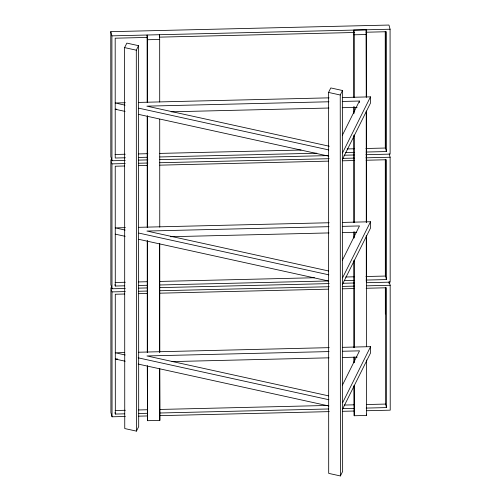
<?xml version="1.0" encoding="UTF-8"?>
<svg xmlns="http://www.w3.org/2000/svg" width="501" height="501" viewBox="0 0 501 501"><rect width="100%" height="100%" fill="white"/><g stroke="black" fill="none" stroke-linecap="round" stroke-linejoin="round"><path stroke-width="0.75" d="M124.599 47.608L126.847 43.111L138.545 45.679L138.696 426.627L136.447 431.129L124.749 428.555L124.599 47.608L136.303 50.181L138.545 45.679M328.55 92.434L330.792 87.932L342.49 90.506L342.64 471.447L340.398 475.95L328.694 473.376L328.55 92.434L340.248 95.002L342.49 90.506M342.402 135.195L359.43 101.039L342.239 101.453M342.515 152.955L370.49 96.85L342.377 97.526M342.521 159.199L370.49 103.093L370.49 96.85M342.446 260.094L359.474 225.945L342.283 226.358M342.565 277.855L370.533 221.749L342.427 222.425M342.565 284.098L370.54 227.999L370.533 221.749M342.496 385L359.524 350.844L342.333 351.257M342.615 402.754L370.583 346.654L342.477 347.331M342.615 408.998L370.583 352.898L370.583 346.654M125.231 160.433L111.948 160.752L110.827 156.581L110.777 31.676L388.958 25.05L390.079 29.221L390.122 154.12L365.899 154.703M110.777 31.676L111.898 35.853L390.079 29.221M147.225 37.431L115.186 38.195L115.23 158.015L125.388 157.771M159.731 37.137L354.313 32.496M366.037 32.221L386.352 31.732L386.403 151.552L366.081 152.035M147.369 102.323L147.344 39.742L159.681 39.447L159.493 34.719L159.493 37.061M125.319 102.743L115.167 102.987L125.087 105.166M138.589 102.423L329.107 97.845M328.957 101.772L146.893 106.149L329.276 146.236M116.733 109.193L115.167 109.231L125.087 111.41M171.117 111.811L328.957 108.022M342.239 107.702L357.088 107.346M115.067 154.471L125.225 154.233M138.514 153.913L147.889 153.694M159.612 153.412L301.057 150.043M347.162 148.941L354.194 148.778M365.918 148.496L385.457 148.033L385.413 31.325M138.677 157.452L147.269 157.251M159.775 156.951L316.851 153.206M345.765 152.517L354.364 152.317M138.514 160.12L147.889 159.894M159.612 159.612L328.393 155.592M344.024 155.222L354.182 154.978M125.281 288.457L111.992 288.776L110.878 284.599L110.827 159.7L111.948 163.871L125.231 163.558M138.514 163.238L147.889 163.019M159.612 162.737L329.176 158.698M342.459 158.379L354.182 158.103M365.899 157.821L390.122 157.245L390.173 282.144L366.732 282.702M124.611 165.994L115.236 166.219L115.28 286.033L124.655 285.814M138.677 165.662L147.275 165.455M159.775 165.155L328.575 161.134M342.64 160.802L354.364 160.52M366.087 160.239L386.403 159.756L386.453 279.577L366.131 280.059M125.363 227.642L115.217 227.886L125.131 230.065M138.639 227.322L329.151 222.745M329 226.671L146.943 231.049L328.562 270.966M170.384 236.729L329.007 232.921M342.289 232.602L356.355 232.264M115.117 282.495L125.275 282.257M138.558 281.938L147.156 281.731M159.662 281.437L314.39 277.748M345.652 277.003L354.245 276.796M365.968 276.521L385.507 276.051L385.463 159.349M138.727 285.476L147.319 285.269M159.825 284.975L328.618 280.955M344.25 280.579L354.407 280.335M138.564 288.138L147.156 287.937M159.662 287.637L329.226 283.597M343.291 283.265L354.232 283.002M125.325 416.481L112.042 416.794L110.921 412.624L110.878 287.724L111.999 291.895L125.281 291.582M138.564 291.263L147.156 291.056M159.662 290.762L329.226 286.722M342.509 286.403L354.232 286.121M366.732 285.827L390.173 285.269L390.223 410.169L366.782 410.726M124.661 294.018L115.28 294.244L115.33 414.058L124.705 413.832M138.727 293.68L147.325 293.48M159.825 293.179L328.625 289.158M342.69 288.82L354.414 288.545M366.137 288.263L386.453 287.781L386.496 407.595L366.181 408.083M124.63 352.566L115.261 352.792L125.181 354.971M138.689 352.228L329.201 347.644M329.051 351.577L146.987 355.948L328.606 395.865M117.61 358.979L115.268 359.035L125.181 361.215M171.993 361.597L329.051 357.82M342.333 357.501L357.182 357.144M115.167 410.519L125.325 410.275M138.608 409.962L147.206 409.755M159.706 409.455L327.723 405.453M344.137 405.065L354.295 404.821M366.801 404.526L385.557 404.075L386.496 407.595M138.771 413.5L147.369 413.294M159.875 412.999L328.669 408.973M342.734 408.641L354.457 408.359M138.614 416.162L147.206 415.955M159.706 415.661L329.276 411.622M342.559 411.302L354.276 411.027M147.281 365.893L147.494 420.69L159.832 420.395L159.813 368.767M353.9 97.338L353.869 30.066L366.212 29.791L366.413 97.1M354.069 97.376L354.05 34.794L366.388 34.519M354.007 385.977L354.194 415.742L366.532 415.467L366.513 359.931M138.815 108.185L328.781 149.937M138.821 114.428L328.788 156.18M138.865 233.084L328.831 274.836M115.217 234.136L125.137 236.315M138.865 239.334L328.831 281.08M138.151 357.82L328.881 399.735M138.151 364.064L328.881 405.979M389.189 153.769L390.122 157.245M386.403 151.552L385.282 147.382L385.238 31.45M389.239 281.794L390.173 285.269M386.453 279.577L385.332 275.4L385.288 159.475M114.904 284.624L115.28 286.033M114.948 412.649L115.33 414.058M147.344 39.742L147.15 35.014L147.175 102.285M159.832 420.395L159.619 368.73M353.869 30.066L354.05 34.794M366.482 414.114L366.532 415.467M389.058 281.875L389.058 283.434M385.507 287.374L385.557 404.075M385.332 287.499L385.344 313.952M366.419 111.178L366.456 222.256M366.463 235.558L366.507 346.629M366.212 29.791L366.237 97.062M366.244 111.141L366.281 222.219M366.287 235.514L366.306 281.668M359.43 101.039L359.43 102.605M354.075 106.763L354.075 112.237M354.088 134.926L354.119 222.532M354.126 231.919L354.126 237.399M354.132 260.082L354.169 347.694M354.169 357.081L354.176 362.555M354.182 385.244L354.194 415.742M353.9 106.726L353.906 113.765M353.913 135.665L353.944 222.494M353.95 231.882L353.95 238.138M353.963 260.821L353.994 347.65M353.994 357.038L354 362.511M340.248 95.002L340.398 475.95M159.681 39.447L159.706 102.029M159.713 119.238L159.756 227.185M159.763 243.611L159.806 352.341M159.569 243.574L159.612 352.303M147.375 115.618L147.419 227.479M147.426 240.781L147.463 352.641M147.469 365.937L147.494 420.69M147.181 116.364L147.225 227.441M147.231 240.737L147.275 352.598M136.303 50.181L136.447 431.129M111.898 35.853L111.948 160.752M111.948 163.871L111.992 288.776M111.999 291.895L112.042 416.794"/></g></svg>
